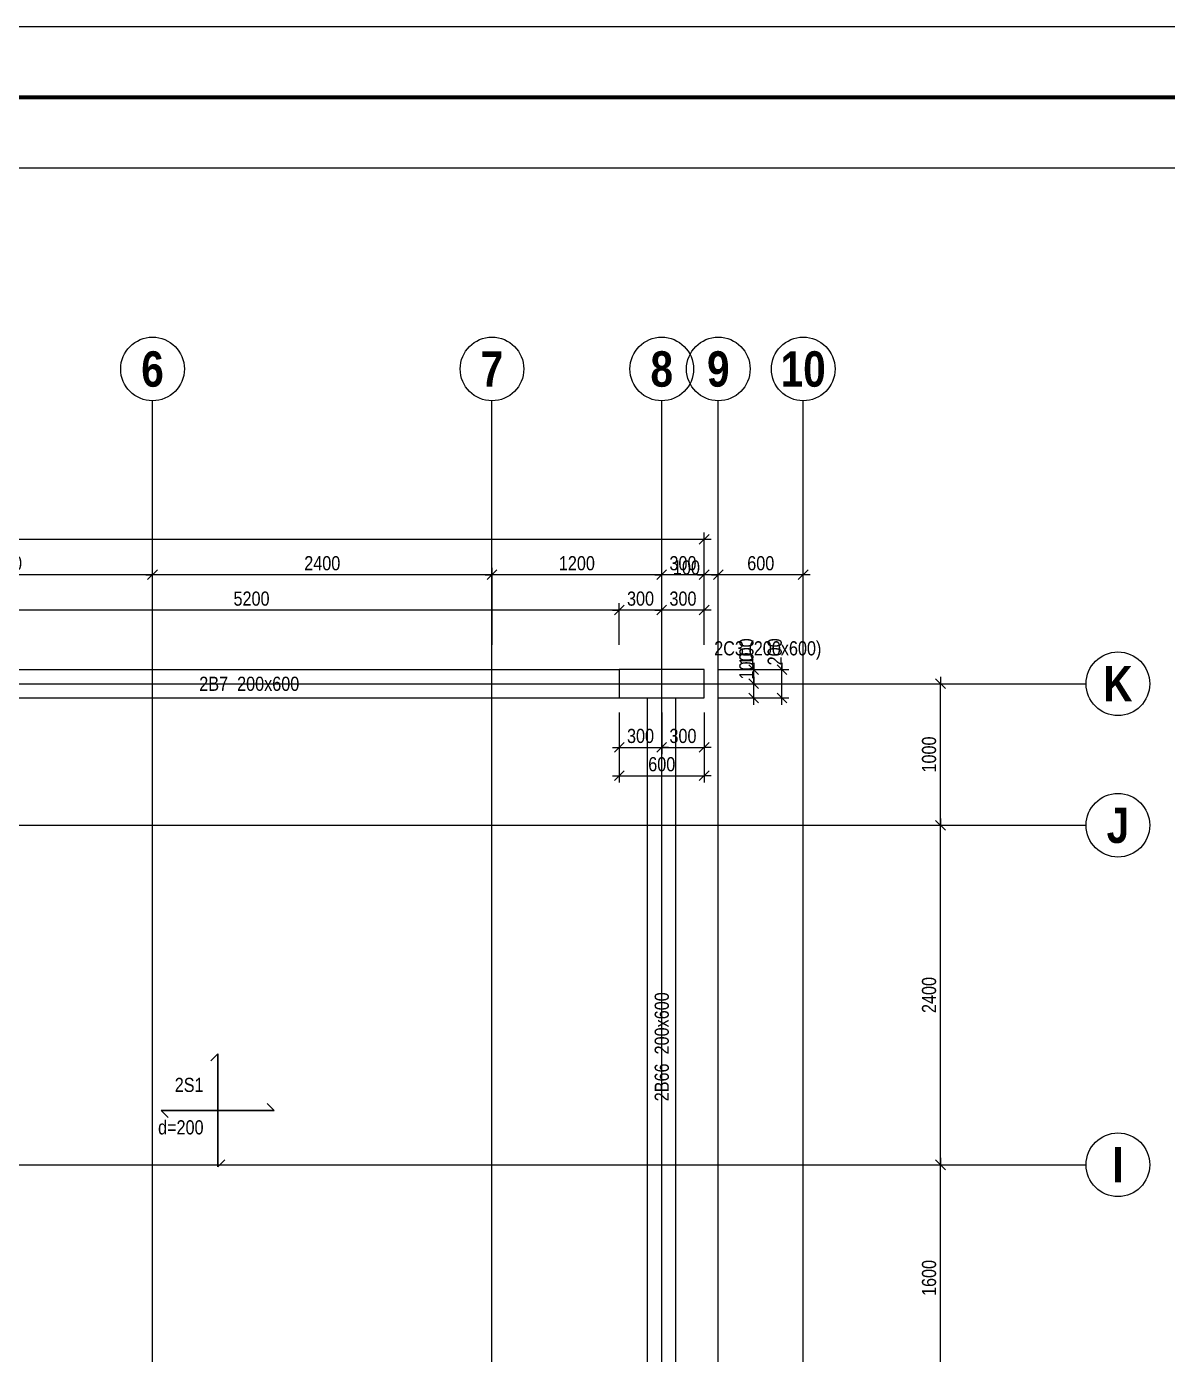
# Model space of a CAD drawing. Extents: x 0 to 206258, y -403073 to 0.
# Drawn here: x 87344 to 95409, y -21033 to -11647 of the extents above; entities that cross this region are included whole.
import ezdxf
from ezdxf.enums import TextEntityAlignment as Align
from ezdxf.lldxf.tags import DXFTag

# ---------------------------------------------------------------- set-up
doc = ezdxf.new("R2010")
doc.units = 0
doc.header["$LTSCALE"] = 1000
for name, color, linetype in [('Axis Circle(Dir 1)', 150, 'Continuous'), ('Axis Circle(Dir 2)', 150, 'Continuous'), ('Axis Label(Dir 1)', 7, 'Continuous'), ('Axis Label(Dir 2)', 7, 'Continuous'), ('Axis Line(Dir 1)', 8, 'CENTER2'), ('Axis Line(Dir 2)', 150, 'CENTER2'), ('Column Line', 7, 'Continuous'), ('Dimension Line', 5, 'Continuous'), ('SHEETSUMMARY-50', 1, 'Continuous'), ('SheetView', 40, 'Continuous'), ('SheetViewOut', 231, 'Continuous'), ('Slab Edge Line', 5, 'Continuous'), ('Slab Label', 5, 'Continuous')]:
    doc.layers.add(name, color=color, linetype=linetype)
for name, color, linetype, true_color in [('Beam Label', 159, 'Continuous', 0x35424f), ('Beam Line', 159, 'HIDDEN2', 0x35424f), ('Column Label', 159, 'Continuous', 0x35424f)]:
    doc.layers.add(name, color=color, linetype=linetype, true_color=true_color)
doc.styles.add('Axis Label(Dir 1)', font='ARIALNB.TTF', dxfattribs={"height": 250})
doc.styles.add('Axis Label(Dir 2)', font='ARIALNB.TTF', dxfattribs={"height": 250})
doc.styles.add('Beam Label', font='ARIALN.TTF', dxfattribs={"height": 100})
doc.styles.add('Column Label', font='ARIALN.TTF', dxfattribs={"height": 100})
doc.styles.add('Dimension Text', font='ARIALN.TTF', dxfattribs={"height": 100})
doc.styles.add('Slab Label', font='ARIALN.TTF', dxfattribs={"height": 100})
tags = doc.linetypes.add('CENTER2', pattern=[1.125, 0.75, -0.125, 0.125, -0.125]).pattern_tags.tags
tags[10:11] = [DXFTag(74, 4), DXFTag(75, 0), DXFTag(340, '0'), DXFTag(46, 0.0), DXFTag(50, 0.0), DXFTag(44, 0.0), DXFTag(45, 0.0)]
tags[8:9] = [DXFTag(74, 4), DXFTag(75, 0), DXFTag(340, '0'), DXFTag(46, 0.0), DXFTag(50, 0.0), DXFTag(44, 0.0), DXFTag(45, 0.0)]
tags[6:7] = [DXFTag(74, 4), DXFTag(75, 0), DXFTag(340, '0'), DXFTag(46, 0.0), DXFTag(50, 0.0), DXFTag(44, 0.0), DXFTag(45, 0.0)]
tags[4:5] = [DXFTag(74, 4), DXFTag(75, 0), DXFTag(340, '0'), DXFTag(46, 0.0), DXFTag(50, 0.0), DXFTag(44, 0.0), DXFTag(45, 0.0)]
tags = doc.linetypes.add('HIDDEN2', pattern=[0.1875, 0.125, -0.0625]).pattern_tags.tags
tags[6:7] = [DXFTag(74, 4), DXFTag(75, 0), DXFTag(340, '0'), DXFTag(46, 0.0), DXFTag(50, 0.0), DXFTag(44, 0.0), DXFTag(45, 0.0)]
tags[4:5] = [DXFTag(74, 4), DXFTag(75, 0), DXFTag(340, '0'), DXFTag(46, 0.0), DXFTag(50, 0.0), DXFTag(44, 0.0), DXFTag(45, 0.0)]
doc.dimstyles.get("Standard").update_dxf_attribs({"dimtxt": 100, "dimasz": 30, "dimexe": 48.3, "dimexo": 103.5, "dimgap": 30, "dimtad": 1, "dimtoh": 1, "dimdec": 1, "dimdsep": 46, "dimtxsty": 'Dimension Text', "dimblk": 'PCDIM_TICK', "dimcen": 0.09, "dimclrd": 5, "dimclre": 5, "dimclrt": 5, "dimadec": 1, "dimazin": 0, "dimtp": 1, "dimtm": 1, "dimtfac": 1, "dimtdec": 4, "dimtofl": 0, "dimtmove": 0, "dimatfit": 3, "dimfxl": 1, "dimtolj": 1, "dimtzin": 0, "dimarcsym": 0})

# ---------------------------------------------------------------- blocks, each defined once
blk = doc.blocks.new('PCDIM_TICK')
at = {"layer": 'Dimension Line', "color": 0, "transparency": 33554687}
for p, q in [((1.15, 1.15), (-1.15, -1.15)), ((1.61, 0), (0, 0))]:
    blk.add_line(p, q, dxfattribs=at)
blk = doc.blocks.new('*U624')
at = {"layer": 'Dimension Line', "color": 5, "true_color": 0x0000ff, "transparency": 16777216}
for p, q in [((91534.3, -16495.7), (91534.3, -16790.5)), ((91834.3, -16495.7), (91834.3, -16790.5)), ((91534.3, -16742.2), (91834.3, -16742.2))]:
    blk.add_line(p, q, dxfattribs=at)
at = {"layer": 'Dimension Line', "color": 5, "true_color": 0x0000ff, "transparency": 16777216, "xscale": 30, "yscale": 30, "rotation": 180.0000000000004}
blk.add_blockref('PCDIM_TICK', (91534.3, -16742.2), dxfattribs=at)
at = {"layer": 'Dimension Line', "color": 5, "true_color": 0x0000ff, "transparency": 16777216, "xscale": 30, "yscale": 30}
blk.add_blockref('PCDIM_TICK', (91834.3, -16742.2), dxfattribs=at)
at = {"layer": 'Dimension Line', "color": 5, "true_color": 0x0000ff, "transparency": 16777216, "insert": (91684.3, -16712.2), "char_height": 100, "width": 181.501, "attachment_point": 8, "style": 'Dimension Text'}
blk.add_mtext('300', dxfattribs=at)
blk = doc.blocks.new('*U625')
at = {"layer": 'Dimension Line', "color": 5, "true_color": 0x0000ff, "transparency": 16777216}
for p, q in [((91834.3, -16495.7), (91834.3, -16790.5)), ((92134.3, -16495.7), (92134.3, -16790.5)), ((91834.3, -16742.2), (92134.3, -16742.2))]:
    blk.add_line(p, q, dxfattribs=at)
at = {"layer": 'Dimension Line', "color": 5, "true_color": 0x0000ff, "transparency": 16777216, "xscale": 30, "yscale": 30, "rotation": 180.0000000000004}
blk.add_blockref('PCDIM_TICK', (91834.3, -16742.2), dxfattribs=at)
at = {"layer": 'Dimension Line', "color": 5, "true_color": 0x0000ff, "transparency": 16777216, "xscale": 30, "yscale": 30}
blk.add_blockref('PCDIM_TICK', (92134.3, -16742.2), dxfattribs=at)
at = {"layer": 'Dimension Line', "color": 5, "true_color": 0x0000ff, "transparency": 16777216, "insert": (91984.3, -16712.2), "char_height": 100, "width": 181.501, "attachment_point": 8, "style": 'Dimension Text'}
blk.add_mtext('300', dxfattribs=at)
blk = doc.blocks.new('*U626')
at = {"layer": 'Dimension Line', "color": 5, "true_color": 0x0000ff, "transparency": 16777216}
for p, q in [((91534.3, -16495.7), (91534.3, -16990.5)), ((92134.3, -16495.7), (92134.3, -16990.5)), ((91534.3, -16942.2), (92134.3, -16942.2))]:
    blk.add_line(p, q, dxfattribs=at)
at = {"layer": 'Dimension Line', "color": 5, "true_color": 0x0000ff, "transparency": 16777216, "xscale": 30, "yscale": 30, "rotation": 180.0000000000004}
blk.add_blockref('PCDIM_TICK', (91534.3, -16942.2), dxfattribs=at)
at = {"layer": 'Dimension Line', "color": 5, "true_color": 0x0000ff, "transparency": 16777216, "xscale": 30, "yscale": 30}
blk.add_blockref('PCDIM_TICK', (92134.3, -16942.2), dxfattribs=at)
at = {"layer": 'Dimension Line', "color": 5, "true_color": 0x0000ff, "transparency": 16777216, "insert": (91834.3, -16912.2), "char_height": 100, "width": 181.97, "attachment_point": 8, "style": 'Dimension Text'}
blk.add_mtext('600', dxfattribs=at)
blk = doc.blocks.new('*U627')
at = {"layer": 'Dimension Line', "color": 5, "true_color": 0x0000ff, "transparency": 16777216}
for p, q in [((92237.8, -16292.2), (92532.6, -16292.2)), ((92484.3, -16292.2), (92484.3, -16262.2)), ((92484.3, -16392.2), (92484.3, -16292.2)), ((92237.8, -16392.2), (92532.6, -16392.2))]:
    blk.add_line(p, q, dxfattribs=at)
at = {"layer": 'Dimension Line', "color": 5, "true_color": 0x0000ff, "transparency": 16777216, "xscale": 30, "yscale": 30}
for p, rotation in [((92484.3, -16292.2), 89.99999999999447), ((92484.3, -16392.2), 269.9999999999834)]:
    blk.add_blockref('PCDIM_TICK', p, dxfattribs=dict(at, rotation=rotation))
at = {"layer": 'Dimension Line', "color": 5, "true_color": 0x0000ff, "transparency": 16777216, "insert": (92484.3, -16262.2), "char_height": 100, "width": 173.928, "attachment_point": 7, "rotation": 90, "style": 'Dimension Text'}
blk.add_mtext('100', dxfattribs=at)
blk = doc.blocks.new('*U628')
at = {"layer": 'Dimension Line', "color": 5, "true_color": 0x0000ff, "transparency": 16777216}
for p, q in [((92237.8, -16192.2), (92532.6, -16192.2)), ((92484.3, -16192.2), (92484.3, -16162.2)), ((92484.3, -16292.2), (92484.3, -16192.2)), ((92237.8, -16292.2), (92532.6, -16292.2))]:
    blk.add_line(p, q, dxfattribs=at)
at = {"layer": 'Dimension Line', "color": 5, "true_color": 0x0000ff, "transparency": 16777216, "xscale": 30, "yscale": 30}
for p, rotation in [((92484.3, -16192.2), 89.99999999999447), ((92484.3, -16292.2), 269.9999999999834)]:
    blk.add_blockref('PCDIM_TICK', p, dxfattribs=dict(at, rotation=rotation))
at = {"layer": 'Dimension Line', "color": 5, "true_color": 0x0000ff, "transparency": 16777216, "insert": (92484.3, -16162.2), "char_height": 100, "width": 173.928, "attachment_point": 7, "rotation": 90, "style": 'Dimension Text'}
blk.add_mtext('100', dxfattribs=at)
blk = doc.blocks.new('*U629')
at = {"layer": 'Dimension Line', "color": 5, "true_color": 0x0000ff, "transparency": 16777216}
for p, q in [((92237.8, -16192.2), (92732.6, -16192.2)), ((92684.3, -16192.2), (92684.3, -16162.2)), ((92684.3, -16392.2), (92684.3, -16192.2)), ((92237.8, -16392.2), (92732.6, -16392.2))]:
    blk.add_line(p, q, dxfattribs=at)
at = {"layer": 'Dimension Line', "color": 5, "true_color": 0x0000ff, "transparency": 16777216, "xscale": 30, "yscale": 30}
for p, rotation in [((92684.3, -16192.2), 89.99999999999447), ((92684.3, -16392.2), 269.9999999999834)]:
    blk.add_blockref('PCDIM_TICK', p, dxfattribs=dict(at, rotation=rotation))
at = {"layer": 'Dimension Line', "color": 5, "true_color": 0x0000ff, "transparency": 16777216, "insert": (92684.3, -16162.2), "char_height": 100, "width": 182.775, "attachment_point": 7, "rotation": 90, "style": 'Dimension Text'}
blk.add_mtext('200', dxfattribs=at)
blk = doc.blocks.new('*U762')
at = {"layer": 'Dimension Line', "color": 5, "true_color": 0x0000ff, "transparency": 16777216}
for p, q in [((91834.3, -16018), (91834.3, -15723.2)), ((92134.3, -16018), (92134.3, -15723.2)), ((92134.3, -15771.5), (91834.3, -15771.5))]:
    blk.add_line(p, q, dxfattribs=at)
at = {"layer": 'Dimension Line', "color": 5, "true_color": 0x0000ff, "transparency": 16777216, "xscale": 30, "yscale": 30, "rotation": 180.0000000000004}
blk.add_blockref('PCDIM_TICK', (91834.3, -15771.5), dxfattribs=at)
at = {"layer": 'Dimension Line', "color": 5, "true_color": 0x0000ff, "transparency": 16777216, "xscale": 30, "yscale": 30}
blk.add_blockref('PCDIM_TICK', (92134.3, -15771.5), dxfattribs=at)
at = {"layer": 'Dimension Line', "color": 5, "true_color": 0x0000ff, "transparency": 16777216, "insert": (91984.3, -15741.5), "char_height": 100, "width": 181.501, "attachment_point": 8, "style": 'Dimension Text'}
blk.add_mtext('300', dxfattribs=at)
blk = doc.blocks.new('*U763')
at = {"layer": 'Dimension Line', "color": 5, "true_color": 0x0000ff, "transparency": 16777216}
for p, q in [((91534.3, -16018), (91534.3, -15723.2)), ((91834.3, -16018), (91834.3, -15723.2)), ((91834.3, -15771.5), (91534.3, -15771.5))]:
    blk.add_line(p, q, dxfattribs=at)
at = {"layer": 'Dimension Line', "color": 5, "true_color": 0x0000ff, "transparency": 16777216, "xscale": 30, "yscale": 30, "rotation": 180.0000000000004}
blk.add_blockref('PCDIM_TICK', (91534.3, -15771.5), dxfattribs=at)
at = {"layer": 'Dimension Line', "color": 5, "true_color": 0x0000ff, "transparency": 16777216, "xscale": 30, "yscale": 30}
blk.add_blockref('PCDIM_TICK', (91834.3, -15771.5), dxfattribs=at)
at = {"layer": 'Dimension Line', "color": 5, "true_color": 0x0000ff, "transparency": 16777216, "insert": (91684.3, -15741.5), "char_height": 100, "width": 181.501, "attachment_point": 8, "style": 'Dimension Text'}
blk.add_mtext('300', dxfattribs=at)
blk = doc.blocks.new('*U764')
at = {"layer": 'Dimension Line', "color": 5, "true_color": 0x0000ff, "transparency": 16777216}
for p, q in [((86334.3, -16018), (86334.3, -15723.2)), ((91534.3, -16018), (91534.3, -15723.2)), ((91534.3, -15771.5), (86334.3, -15771.5))]:
    blk.add_line(p, q, dxfattribs=at)
at = {"layer": 'Dimension Line', "color": 5, "true_color": 0x0000ff, "transparency": 16777216, "xscale": 30, "yscale": 30, "rotation": 180.0000000000004}
blk.add_blockref('PCDIM_TICK', (86334.3, -15771.5), dxfattribs=at)
at = {"layer": 'Dimension Line', "color": 5, "true_color": 0x0000ff, "transparency": 16777216, "xscale": 30, "yscale": 30}
blk.add_blockref('PCDIM_TICK', (91534.3, -15771.5), dxfattribs=at)
at = {"layer": 'Dimension Line', "color": 5, "true_color": 0x0000ff, "transparency": 16777216, "insert": (88934.3, -15741.5), "char_height": 100, "width": 245.979, "attachment_point": 8, "style": 'Dimension Text'}
blk.add_mtext('5200', dxfattribs=at)
blk = doc.blocks.new('*U773')
at = {"layer": 'Dimension Line', "color": 5, "true_color": 0x0000ff, "transparency": 16777216}
for p, q in [((92234.3, -16018), (92234.3, -15473.2)), ((92834.3, -16018), (92834.3, -15473.2)), ((92834.3, -15521.5), (92234.3, -15521.5))]:
    blk.add_line(p, q, dxfattribs=at)
at = {"layer": 'Dimension Line', "color": 5, "true_color": 0x0000ff, "transparency": 16777216, "xscale": 30, "yscale": 30, "rotation": 180.0000000000004}
blk.add_blockref('PCDIM_TICK', (92234.3, -15521.5), dxfattribs=at)
at = {"layer": 'Dimension Line', "color": 5, "true_color": 0x0000ff, "transparency": 16777216, "xscale": 30, "yscale": 30}
blk.add_blockref('PCDIM_TICK', (92834.3, -15521.5), dxfattribs=at)
at = {"layer": 'Dimension Line', "color": 5, "true_color": 0x0000ff, "transparency": 16777216, "insert": (92534.3, -15491.5), "char_height": 100, "width": 181.97, "attachment_point": 8, "style": 'Dimension Text'}
blk.add_mtext('600', dxfattribs=at)
blk = doc.blocks.new('*U774')
at = {"layer": 'Dimension Line', "color": 5, "true_color": 0x0000ff, "transparency": 16777216}
for p, q in [((92134.3, -16018), (92134.3, -15473.2)), ((92234.3, -16018), (92234.3, -15473.2)), ((92134.3, -15521.5), (92104.3, -15521.5)), ((92234.3, -15521.5), (92134.3, -15521.5))]:
    blk.add_line(p, q, dxfattribs=at)
at = {"layer": 'Dimension Line', "color": 5, "true_color": 0x0000ff, "transparency": 16777216, "xscale": 30, "yscale": 30, "rotation": 180.0000000000004}
blk.add_blockref('PCDIM_TICK', (92134.3, -15521.5), dxfattribs=at)
at = {"layer": 'Dimension Line', "color": 5, "true_color": 0x0000ff, "transparency": 16777216, "xscale": 30, "yscale": 30}
blk.add_blockref('PCDIM_TICK', (92234.3, -15521.5), dxfattribs=at)
at = {"layer": 'Dimension Line', "color": 5, "true_color": 0x0000ff, "transparency": 16777216, "insert": (92104.3, -15521.5), "char_height": 100, "width": 173.928, "attachment_point": 9, "style": 'Dimension Text'}
blk.add_mtext('100', dxfattribs=at)
blk = doc.blocks.new('*U775')
at = {"layer": 'Dimension Line', "color": 5, "true_color": 0x0000ff, "transparency": 16777216}
for p, q in [((91834.3, -16018), (91834.3, -15473.2)), ((92134.3, -16018), (92134.3, -15473.2)), ((92134.3, -15521.5), (91834.3, -15521.5))]:
    blk.add_line(p, q, dxfattribs=at)
at = {"layer": 'Dimension Line', "color": 5, "true_color": 0x0000ff, "transparency": 16777216, "xscale": 30, "yscale": 30, "rotation": 180.0000000000004}
blk.add_blockref('PCDIM_TICK', (91834.3, -15521.5), dxfattribs=at)
at = {"layer": 'Dimension Line', "color": 5, "true_color": 0x0000ff, "transparency": 16777216, "xscale": 30, "yscale": 30}
blk.add_blockref('PCDIM_TICK', (92134.3, -15521.5), dxfattribs=at)
at = {"layer": 'Dimension Line', "color": 5, "true_color": 0x0000ff, "transparency": 16777216, "insert": (91984.3, -15491.5), "char_height": 100, "width": 181.501, "attachment_point": 8, "style": 'Dimension Text'}
blk.add_mtext('300', dxfattribs=at)
blk = doc.blocks.new('*U776')
at = {"layer": 'Dimension Line', "color": 5, "true_color": 0x0000ff, "transparency": 16777216}
for p, q in [((90634.3, -16018), (90634.3, -15473.2)), ((91834.3, -16018), (91834.3, -15473.2)), ((91834.3, -15521.5), (90634.3, -15521.5))]:
    blk.add_line(p, q, dxfattribs=at)
at = {"layer": 'Dimension Line', "color": 5, "true_color": 0x0000ff, "transparency": 16777216, "xscale": 30, "yscale": 30, "rotation": 180.0000000000004}
blk.add_blockref('PCDIM_TICK', (90634.3, -15521.5), dxfattribs=at)
at = {"layer": 'Dimension Line', "color": 5, "true_color": 0x0000ff, "transparency": 16777216, "xscale": 30, "yscale": 30}
blk.add_blockref('PCDIM_TICK', (91834.3, -15521.5), dxfattribs=at)
at = {"layer": 'Dimension Line', "color": 5, "true_color": 0x0000ff, "transparency": 16777216, "insert": (91234.3, -15491.5), "char_height": 100, "width": 238.405, "attachment_point": 8, "style": 'Dimension Text'}
blk.add_mtext('1200', dxfattribs=at)
blk = doc.blocks.new('*U777')
at = {"layer": 'Dimension Line', "color": 5, "true_color": 0x0000ff, "transparency": 16777216}
for p, q in [((88234.3, -16018), (88234.3, -15473.2)), ((90634.3, -16018), (90634.3, -15473.2)), ((90634.3, -15521.5), (88234.3, -15521.5))]:
    blk.add_line(p, q, dxfattribs=at)
at = {"layer": 'Dimension Line', "color": 5, "true_color": 0x0000ff, "transparency": 16777216, "xscale": 30, "yscale": 30, "rotation": 180.0000000000004}
blk.add_blockref('PCDIM_TICK', (88234.3, -15521.5), dxfattribs=at)
at = {"layer": 'Dimension Line', "color": 5, "true_color": 0x0000ff, "transparency": 16777216, "xscale": 30, "yscale": 30}
blk.add_blockref('PCDIM_TICK', (90634.3, -15521.5), dxfattribs=at)
at = {"layer": 'Dimension Line', "color": 5, "true_color": 0x0000ff, "transparency": 16777216, "insert": (89434.3, -15491.5), "char_height": 100, "width": 247.252, "attachment_point": 8, "style": 'Dimension Text'}
blk.add_mtext('2400', dxfattribs=at)
blk = doc.blocks.new('*U778')
at = {"layer": 'Dimension Line', "color": 5, "true_color": 0x0000ff, "transparency": 16777216}
for p, q in [((86134.3, -16018), (86134.3, -15473.2)), ((88234.3, -16018), (88234.3, -15473.2)), ((88234.3, -15521.5), (86134.3, -15521.5))]:
    blk.add_line(p, q, dxfattribs=at)
at = {"layer": 'Dimension Line', "color": 5, "true_color": 0x0000ff, "transparency": 16777216, "xscale": 30, "yscale": 30, "rotation": 180.0000000000004}
blk.add_blockref('PCDIM_TICK', (86134.3, -15521.5), dxfattribs=at)
at = {"layer": 'Dimension Line', "color": 5, "true_color": 0x0000ff, "transparency": 16777216, "xscale": 30, "yscale": 30}
blk.add_blockref('PCDIM_TICK', (88234.3, -15521.5), dxfattribs=at)
at = {"layer": 'Dimension Line', "color": 5, "true_color": 0x0000ff, "transparency": 16777216, "insert": (87184.3, -15491.5), "char_height": 100, "width": 247.252, "attachment_point": 8, "style": 'Dimension Text'}
blk.add_mtext('2100', dxfattribs=at)
blk = doc.blocks.new('*U786')
at = {"layer": 'Dimension Line', "color": 5, "true_color": 0x0000ff, "transparency": 16777216}
for p, q in [((78734.3, -16018), (78734.3, -15223.2)), ((92134.3, -15271.5), (78734.3, -15271.5)), ((92134.3, -16018), (92134.3, -15223.2))]:
    blk.add_line(p, q, dxfattribs=at)
at = {"layer": 'Dimension Line', "color": 5, "true_color": 0x0000ff, "transparency": 16777216, "xscale": 30, "yscale": 30, "rotation": 180.0000000000004}
blk.add_blockref('PCDIM_TICK', (78734.3, -15271.5), dxfattribs=at)
at = {"layer": 'Dimension Line', "color": 5, "true_color": 0x0000ff, "transparency": 16777216, "xscale": 30, "yscale": 30}
blk.add_blockref('PCDIM_TICK', (92134.3, -15271.5), dxfattribs=at)
at = {"layer": 'Dimension Line', "color": 5, "true_color": 0x0000ff, "transparency": 16777216, "insert": (85434.3, -15241.5), "char_height": 100, "width": 302.882, "attachment_point": 8, "style": 'Dimension Text'}
blk.add_mtext('13400', dxfattribs=at)
blk = doc.blocks.new('*U802')
at = {"layer": 'Dimension Line', "color": 5, "true_color": 0x0000ff, "transparency": 16777216}
for p, q in [((93308.5, -19692.2), (93853.3, -19692.2)), ((93805, -21292.2), (93805, -19692.2)), ((93308.5, -21292.2), (93853.3, -21292.2))]:
    blk.add_line(p, q, dxfattribs=at)
at = {"layer": 'Dimension Line', "color": 5, "true_color": 0x0000ff, "transparency": 16777216, "xscale": 30, "yscale": 30}
for p, rotation in [((93805, -19692.2), 89.99999999999447), ((93805, -21292.2), 269.9999999999834)]:
    blk.add_blockref('PCDIM_TICK', p, dxfattribs=dict(at, rotation=rotation))
at = {"layer": 'Dimension Line', "color": 5, "true_color": 0x0000ff, "transparency": 16777216, "insert": (93775, -20492.2), "char_height": 100, "width": 238.405, "attachment_point": 8, "rotation": 90, "style": 'Dimension Text'}
blk.add_mtext('1600', dxfattribs=at)
blk = doc.blocks.new('*U803')
at = {"layer": 'Dimension Line', "color": 5, "true_color": 0x0000ff, "transparency": 16777216}
for p, q in [((93308.5, -17292.2), (93853.3, -17292.2)), ((93805, -19692.2), (93805, -17292.2)), ((93308.5, -19692.2), (93853.3, -19692.2))]:
    blk.add_line(p, q, dxfattribs=at)
at = {"layer": 'Dimension Line', "color": 5, "true_color": 0x0000ff, "transparency": 16777216, "xscale": 30, "yscale": 30}
for p, rotation in [((93805, -17292.2), 89.99999999999447), ((93805, -19692.2), 269.9999999999834)]:
    blk.add_blockref('PCDIM_TICK', p, dxfattribs=dict(at, rotation=rotation))
at = {"layer": 'Dimension Line', "color": 5, "true_color": 0x0000ff, "transparency": 16777216, "insert": (93775, -18492.2), "char_height": 100, "width": 247.252, "attachment_point": 8, "rotation": 90, "style": 'Dimension Text'}
blk.add_mtext('2400', dxfattribs=at)
blk = doc.blocks.new('*U804')
at = {"layer": 'Dimension Line', "color": 5, "true_color": 0x0000ff, "transparency": 16777216}
for p, q in [((93308.5, -16292.2), (93853.3, -16292.2)), ((93805, -17292.2), (93805, -16292.2)), ((93308.5, -17292.2), (93853.3, -17292.2))]:
    blk.add_line(p, q, dxfattribs=at)
at = {"layer": 'Dimension Line', "color": 5, "true_color": 0x0000ff, "transparency": 16777216, "xscale": 30, "yscale": 30}
for p, rotation in [((93805, -16292.2), 89.99999999999447), ((93805, -17292.2), 269.9999999999834)]:
    blk.add_blockref('PCDIM_TICK', p, dxfattribs=dict(at, rotation=rotation))
at = {"layer": 'Dimension Line', "color": 5, "true_color": 0x0000ff, "transparency": 16777216, "insert": (93775, -16792.2), "char_height": 100, "width": 238.405, "attachment_point": 8, "rotation": 90, "style": 'Dimension Text'}
blk.add_mtext('1000', dxfattribs=at)

msp = doc.modelspace()

# ---------------------------------------------------------------- linework, layer by layer
at = {"layer": 'Axis Circle(Dir 1)', "transparency": 33554687}
for centre in [(95059.29, -16292.207), (95059.29, -17292.207), (95059.29, -19692.207)]:
    msp.add_circle(centre, 225, dxfattribs=at)
at = {"layer": 'Axis Circle(Dir 2)', "transparency": 33554687}
for centre in [(88234.29, -14067.207), (90634.29, -14067.207), (91834.29, -14067.207), (92234.29, -14067.207), (92834.29, -14067.207)]:
    msp.add_circle(centre, 225, dxfattribs=at)
at = {"layer": 'Axis Line(Dir 1)', "transparency": 33554687}
for points in [[(77034.29, -16292.207), (94834.29, -16292.207)], [(77034.29, -17292.207), (94834.29, -17292.207)], [(77034.29, -19692.207), (94834.29, -19692.207)]]:
    msp.add_lwpolyline(points, dxfattribs=at)
at = {"layer": 'Axis Line(Dir 2)', "transparency": 33554687}
for points in [[(88234.29, -38092.207), (88234.29, -14292.207)], [(90634.29, -38092.207), (90634.29, -14292.207)], [(91834.29, -38092.207), (91834.29, -14292.207)], [(92234.29, -38092.207), (92234.29, -14292.207)], [(92834.29, -38092.207), (92834.29, -14292.207)]]:
    msp.add_lwpolyline(points, dxfattribs=at)
at = {"layer": 'Beam Line', "linetype": 'Continuous', "transparency": 33554687}
for points in [[(86334.29, -16192.207), (91534.29, -16192.207)], [(91934.29, -21292.207), (91934.29, -16392.207)]]:
    msp.add_lwpolyline(points, dxfattribs=at)
at = {"layer": 'Beam Line', "transparency": 33554687}
for points in [[(86334.29, -16392.207), (91534.29, -16392.207)], [(91734.29, -21292.207), (91734.29, -16392.207)]]:
    msp.add_lwpolyline(points, dxfattribs=at)
at = {"layer": 'Column Line', "transparency": 33554687}
msp.add_lwpolyline([(92134.29, -16392.207), (92134.29, -16192.207), (91534.29, -16192.207), (91534.29, -16392.207)], close=True, dxfattribs=at)
at = {"layer": 'SHEETSUMMARY-50', "transparency": 33554687, "const_width": 28}
msp.add_lwpolyline([(75804.79, -12146.707), (75804.79, -53196.707), (133504.79, -53196.707), (133504.79, -12146.707), (75804.79, -12146.707), (75804.79, -12146.707)], close=True, dxfattribs=at)
at = {"layer": 'SheetView', "transparency": 33554687}
msp.add_lwpolyline([(76304.79, -12646.707), (76304.79, -52696.707), (125255.305, -52696.707), (125255.305, -12646.707)], close=True, dxfattribs=at)
at = {"layer": 'SheetViewOut', "transparency": 33554687}
msp.add_lwpolyline([(74554.79, -53696.707), (74554.79, -11646.707), (134004.79, -11646.707), (134004.79, -53696.707)], close=True, dxfattribs=at)
at = {"layer": 'Slab Edge Line', "transparency": 33554687}
for points in [[(88645.693, -18956.949), (88695.191, -18907.451)], [(88695.191, -19707.451), (88695.191, -18907.451)], [(88295.191, -19307.451), (89095.191, -19307.451)], [(88344.688, -19356.949), (88295.191, -19307.451)], [(89045.693, -19257.954), (89095.191, -19307.451)], [(88744.688, -19657.954), (88695.191, -19707.451)]]:
    msp.add_lwpolyline(points, close=True, dxfattribs=at)

# ---------------------------------------------------------------- texts
at = {"layer": 'Axis Label(Dir 1)', "transparency": 33554687, "style": 'Axis Label(Dir 1)'}
for s, p in [('K', (95059.29, -16292.207)), ('J', (95059.29, -17292.207)), ('I', (95059.29, -19692.207))]:
    msp.add_text(s, height=250, dxfattribs=at).set_placement(p, align=Align.MIDDLE_CENTER)
at = {"layer": 'Axis Label(Dir 2)', "transparency": 33554687, "style": 'Axis Label(Dir 2)'}
for s, p in [('6', (88234.29, -14067.207)), ('7', (90634.29, -14067.207)), ('8', (91834.29, -14067.207)), ('9', (92234.29, -14067.207)), ('10', (92834.29, -14067.207))]:
    msp.add_text(s, height=250, dxfattribs=at).set_placement(p, align=Align.MIDDLE_CENTER)
at = {"layer": 'Beam Label', "transparency": 33554687, "style": 'Beam Label'}
msp.add_text('2B7  200x600 ', height=100, dxfattribs=at).set_placement((88934.29, -16292.207), align=Align.MIDDLE_CENTER)
msp.add_text('2B66  200x600 ', height=100, rotation=90, dxfattribs=at).set_placement((91834.29, -18842.207), align=Align.MIDDLE_CENTER)
at = {"layer": 'Column Label', "transparency": 33554687, "style": 'Column Label'}
msp.add_text('2C3 (200x600)', height=100, dxfattribs=at).set_placement((92205.001, -16121.496), align=Align.BOTTOM_LEFT)
at = {"layer": 'Slab Label', "transparency": 33554687, "style": 'Slab Label'}
for s, p in [('2S1', (88595.191, -19207.451)), ('d=200', (88595.191, -19507.451))]:
    msp.add_text(s, height=100, dxfattribs=at).set_placement(p, align=Align.BOTTOM_RIGHT)

# ---------------------------------------------------------------- dimensions: what is measured, and where the dimension line sits
at = {"layer": 'Dimension Line', "transparency": 33554687}
for base, p1, p2, angle, picture, middle in [((85434.29, -15271.496), (92134.29, -16121.496), (78734.29, -16121.496), 180, '*U786', (85434.29, -15271.496)), ((87184.29, -15521.496), (88234.29, -16121.496), (86134.29, -16121.496), 180, '*U778', (87184.29, -15521.496)), ((89434.29, -15521.496), (90634.29, -16121.496), (88234.29, -16121.496), 180, '*U777', (89434.29, -15521.496)), ((91234.29, -15521.496), (91834.29, -16121.496), (90634.29, -16121.496), 180, '*U776', (91234.29, -15521.496)), ((91984.29, -15521.496), (92134.29, -16121.496), (91834.29, -16121.496), 180, '*U775', (91984.29, -15521.496)), ((92184.29, -15521.496), (92234.29, -16121.496), (92134.29, -16121.496), 180, '*U774', (92184.29, -15521.496)), ((92534.29, -15521.496), (92834.29, -16121.496), (92234.29, -16121.496), 180, '*U773', (92534.29, -15521.496)), ((88934.29, -15771.496), (91534.29, -16121.496), (86334.29, -16121.496), 180, '*U764', (88934.29, -15771.496)), ((91684.29, -15771.496), (91834.29, -16121.496), (91534.29, -16121.496), 180, '*U763', (91684.29, -15771.496)), ((91984.29, -15771.496), (92134.29, -16121.496), (91834.29, -16121.496), 180, '*U762', (91984.29, -15771.496)), ((93805.001, -16792.207), (93205.001, -17292.207), (93205.001, -16292.207), 90, '*U804', (93805.001, -16792.207)), ((93805.001, -18492.207), (93205.001, -19692.207), (93205.001, -17292.207), 90, '*U803', (93805.001, -18492.207)), ((93805.001, -20492.207), (93205.001, -21292.207), (93205.001, -19692.207), 90, '*U802', (93805.001, -20492.207))]:
    dim = msp.add_linear_dim(base=base, p1=p1, p2=p2, angle=angle, dimstyle='Standard', override={"dimscale": 1, "dimtxt": 100, "dimasz": 30, "dimexe": 48.3, "dimexo": 103.5, "dimgap": 30, "dimtad": 1, "dimtih": 0, "dimdec": 1, "dimlfac": 1, "dimzin": 8, "dimlunit": 2, "dimpost": '', "dimtxsty": 'Dimension Text', "dimblk": 'PCDIM_TICK', "dimse1": 0, "dimse2": 0, "dimsd2": 0, "dimclrd": 5, "dimclre": 5, "dimclrt": 5, "dimaunit": 0, "dimadec": 1, "dimazin": 0, "dimtol": 0, "dimtp": 1, "dimtm": 1, "dimtmove": 0}, dxfattribs=at)
    dim.commit()
    dim.dimension.update_dxf_attribs({"geometry": picture, "text_midpoint": middle})
for p1, p2, distance, picture, middle in [((92134.29, -16292.207), (92134.29, -16192.207), -350, '*U628', (92484.29, -16242.207)), ((92134.29, -16392.207), (92134.29, -16192.207), -550, '*U629', (92684.29, -16292.207)), ((92134.29, -16392.207), (92134.29, -16292.207), -350, '*U627', (92484.29, -16342.207)), ((91534.29, -16392.207), (91834.29, -16392.207), -350, '*U624', (91684.29, -16742.207)), ((91534.29, -16392.207), (92134.29, -16392.207), -550, '*U626', (91834.29, -16942.207)), ((91834.29, -16392.207), (92134.29, -16392.207), -350, '*U625', (91984.29, -16742.207))]:
    dim = msp.add_aligned_dim(p1=p1, p2=p2, distance=distance, dimstyle='Standard', override={"dimscale": 1, "dimtxt": 100, "dimasz": 30, "dimexe": 48.3, "dimexo": 103.5, "dimgap": 30, "dimtad": 1, "dimtih": 0, "dimdec": 1, "dimlfac": 1, "dimzin": 8, "dimlunit": 2, "dimpost": '', "dimtxsty": 'Dimension Text', "dimblk": 'PCDIM_TICK', "dimse1": 0, "dimse2": 0, "dimsd2": 0, "dimclrd": 5, "dimclre": 5, "dimclrt": 5, "dimaunit": 0, "dimadec": 1, "dimazin": 0, "dimtol": 0, "dimtp": 1, "dimtm": 1, "dimtmove": 0}, dxfattribs=at)
    dim.commit()
    dim.dimension.update_dxf_attribs({"geometry": picture, "text_midpoint": middle})

doc.saveas('drawing.dxf')
